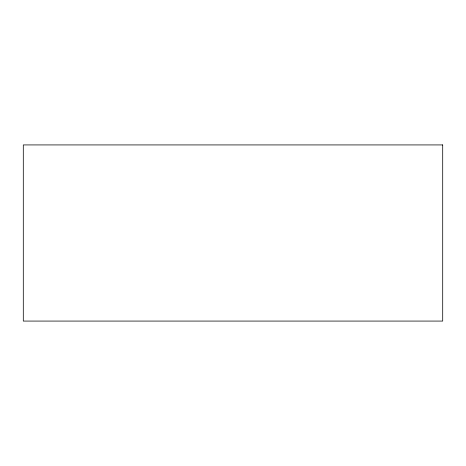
<?xml version="1.0" encoding="UTF-8"?>
<svg xmlns="http://www.w3.org/2000/svg" width="466" height="466" viewBox="0 0 466 466"><rect width="100%" height="100%" fill="white"/><g stroke="black" fill="none" stroke-linecap="round" stroke-linejoin="round"><path stroke-width="0.7" d="M442.7 144.926L23.3 144.926L23.3 321.074L442.7 321.074L442.7 144.926"/></g></svg>
